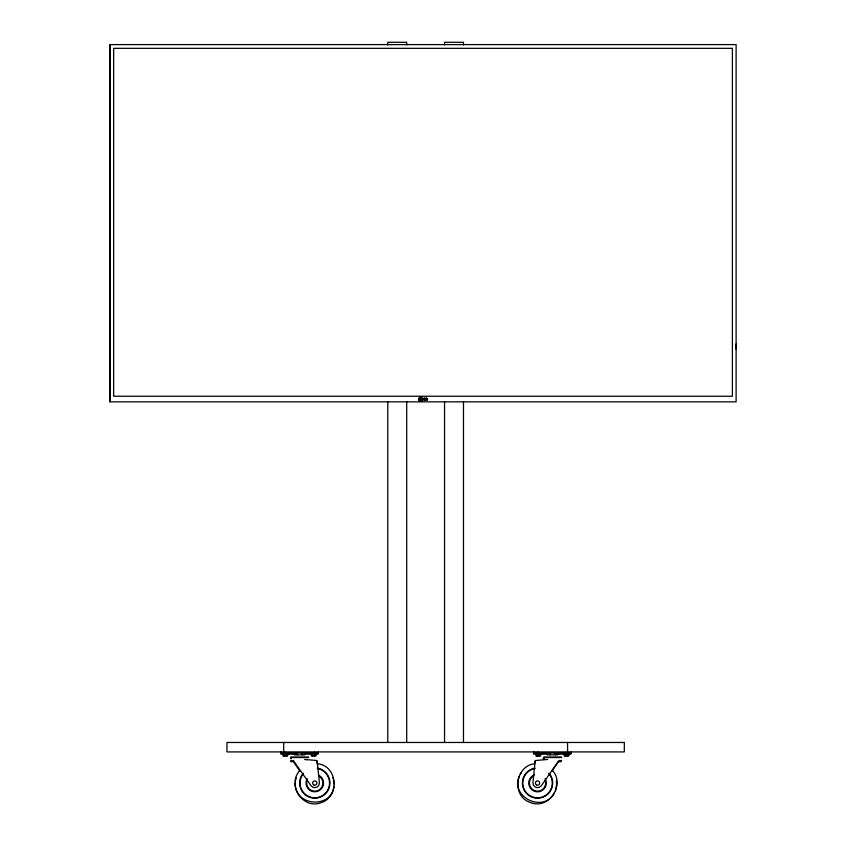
<?xml version="1.0" encoding="UTF-8"?>
<svg xmlns="http://www.w3.org/2000/svg" width="846" height="846" viewBox="0 0 846 846"><rect width="100%" height="100%" fill="white"/><g stroke="black" fill="none" stroke-linecap="round" stroke-linejoin="round"><path stroke-width="1.27" d="M736.062 349.112L736.094 343.941M534.524 764.255L534.788 761.664M422.27 399.587L422.313 399.249A1.586 1.586 0 0 1 420.737 400.771A1.586 1.586 0 0 1 419.14 399.175A1.586 1.586 0 0 1 420.737 397.588L420.811 397.44M295.434 780.763L296.322 777.474M334.033 786.431C331.156 809.326 294.101 806.079 295.243 783.036M519.18 776.353C510.223 797.619 543.925 813.334 554.468 792.808M555.484 790.841L556.657 784.157L556.361 780.763M551.92 771.087L558.497 761.664L561.184 761.664M299.822 770.484C286.561 784.771 302.942 810.151 321.364 802.526C339.828 796.699 337.66 766.296 318.181 763.801M520.195 774.386L521.496 772.525M426.225 398.117L425.813 398.371A1.533 1.533 0 0 0 425.57 398.826L425.961 400.126L427.526 400.253L427.526 398.995L426.553 398.995C425.686 400.793 428.076 397.472 426.215 398.117A1.163 1.163 0 0 0 425.591 398.826M534.143 763.801C514.981 766.349 511.576 796.636 530.431 802.526C548.631 810.119 565.551 784.75 552.512 770.484M547.69 759.454L535.211 760.554L532.917 782.561A4.653 4.653 0 0 0 541.355 785.701L558.92 760.554L561.607 760.554M109.906 44.605L736.115 44.605L736.115 401.85L109.885 401.85L109.906 44.605L109.895 401.85M420.652 398.265L420.811 399.936M280.935 753.046L318.297 753.046L318.297 751.925M284.235 754.167L280.935 754.167L281.041 751.925M287.259 754.167L295.032 754.167M304.105 754.167L311.878 754.167M537.337 754.167L533.615 754.167L533.615 753.046L571.283 753.046L571.283 751.925M539.928 754.167L547.7 754.167M556.774 754.167L564.546 754.167M568.375 754.167L570.86 754.167L570.86 753.046M315.907 754.992L311.465 754.992L311.465 753.046M290.717 757.085L308.653 757.085M543.682 757.085L561.607 757.085M290.717 757.53L308.653 757.53M543.682 757.53L561.607 757.53M290.612 758.196L291.151 758.196M543.259 758.196L544.454 758.196M290.612 758.651L291.151 758.651M543.259 758.651L544.454 758.651M290.717 760.554L293.403 760.554L310.979 785.701A4.653 4.653 0 0 0 319.407 782.561L317.113 760.554L304.645 759.454M290.612 761.664L293.298 761.664L299.886 771.087M305.797 759.56L306.781 759.645M333.049 777.474L334.223 784.157M422.492 399.175L421.234 399.111M317.007 761.664L317.282 764.255M569.094 753.046L569.094 754.992L564.652 754.992L564.652 753.046M568.671 754.167L568.671 756.102L564.229 756.102L564.229 754.167M567.983 753.046L567.983 754.992M567.56 742.471L567.56 753.046M567.56 754.167L567.56 756.102M565.763 753.046L565.763 754.992M565.34 754.167L565.34 756.102M557.81 753.035L557.81 754.833L547.478 754.833L547.478 753.035M555.23 753.035L555.23 754.833M550.059 753.035L550.059 754.833M540.858 753.046L540.858 754.992L536.427 754.992L536.427 753.046M540.446 754.167L540.446 756.102L536.004 756.102L536.004 754.167M539.748 753.046L539.748 754.992M539.336 754.167L539.336 756.102M537.76 751.925L537.76 753.046M537.538 753.046L537.538 754.992M537.115 754.167L537.115 756.102M534.027 751.925L534.027 753.046M463.481 44.944L463.481 42.3L444.552 42.3L444.552 44.944M463.481 401.628L463.481 742.471M444.552 401.628L444.552 742.471M406.704 44.944L406.704 42.3L387.785 42.3L387.785 44.944M406.704 401.628L406.704 742.471M387.785 401.628L387.785 742.471M318.191 753.046L318.191 754.167L314.691 754.167L314.691 756.102M315.907 753.046L315.801 756.102L311.36 756.102L311.36 754.167M314.797 753.046L314.797 754.992M314.575 751.925L314.575 753.046M312.576 753.046L312.47 756.102M304.846 753.035L304.846 754.833L294.524 754.833L294.524 753.035M302.265 753.035L302.265 754.833M297.105 753.035L297.105 754.833M287.672 753.046L287.672 754.992L283.23 754.992L283.23 753.046M287.566 754.167L287.566 756.102L283.124 756.102L283.124 754.167M286.561 753.046L286.561 754.992M286.456 754.167L286.456 756.102M284.774 751.925L284.774 753.046M284.341 753.046L284.235 756.102M283.706 742.471L283.706 751.925M545.152 778.648A8.798 8.798 0 0 1 541.482 790.904A8.798 8.798 0 0 1 529.469 786.526A8.798 8.798 0 0 1 534.535 774.777M545.184 780.213A8.153 8.153 0 0 1 540.742 790.534A8.153 8.153 0 0 1 530.209 786.611A8.153 8.153 0 0 1 533.615 775.898M549.149 773.297A15.154 15.154 0 0 1 545.12 796.16A15.154 15.154 0 0 1 523.304 788.229A15.154 15.154 0 0 1 534.905 768.115M548.843 773.561A14.752 14.752 0 0 1 544.919 795.822A14.752 14.752 0 0 1 523.674 788.091A14.752 14.752 0 0 1 534.979 768.506M317.419 768.115A15.154 15.154 0 0 1 329.031 788.229A15.154 15.154 0 0 1 307.214 796.16A15.154 15.154 0 0 1 303.175 773.297M317.345 768.506A14.752 14.752 0 0 1 328.65 788.091A14.752 14.752 0 0 1 307.415 795.822A14.752 14.752 0 0 1 303.481 773.561M318.72 775.898A8.153 8.153 0 0 1 322.115 786.611A8.153 8.153 0 0 1 311.582 790.534A8.153 8.153 0 0 1 307.14 780.213M319.185 775.422A8.798 8.798 0 0 1 322.4 787.436A8.798 8.798 0 0 1 310.387 790.661A8.798 8.798 0 0 1 307.172 778.648M732.393 48.338L113.66 48.338L113.66 396.235L732.393 396.235L732.393 48.338M424.512 398.128L423.878 398.128L423.878 400.253L425.422 400.253L424.512 399.693L424.512 398.128M624.327 742.471L226.94 742.471L226.94 751.925L624.327 751.925L624.327 742.471M419.246 400.666A2.104 2.104 0 0 0 422.757 399.724A2.104 2.104 0 0 0 420.187 397.155A2.104 2.104 0 0 0 419.246 400.666M536.47 784.898A2.147 2.147 0 0 0 539.685 783.036A2.147 2.147 0 0 0 536.47 781.186A2.147 2.147 0 0 0 536.47 784.898M313.718 784.898A2.147 2.147 0 0 0 316.933 783.036A2.147 2.147 0 0 0 313.718 781.186A2.147 2.147 0 0 0 313.718 784.898"/></g></svg>
